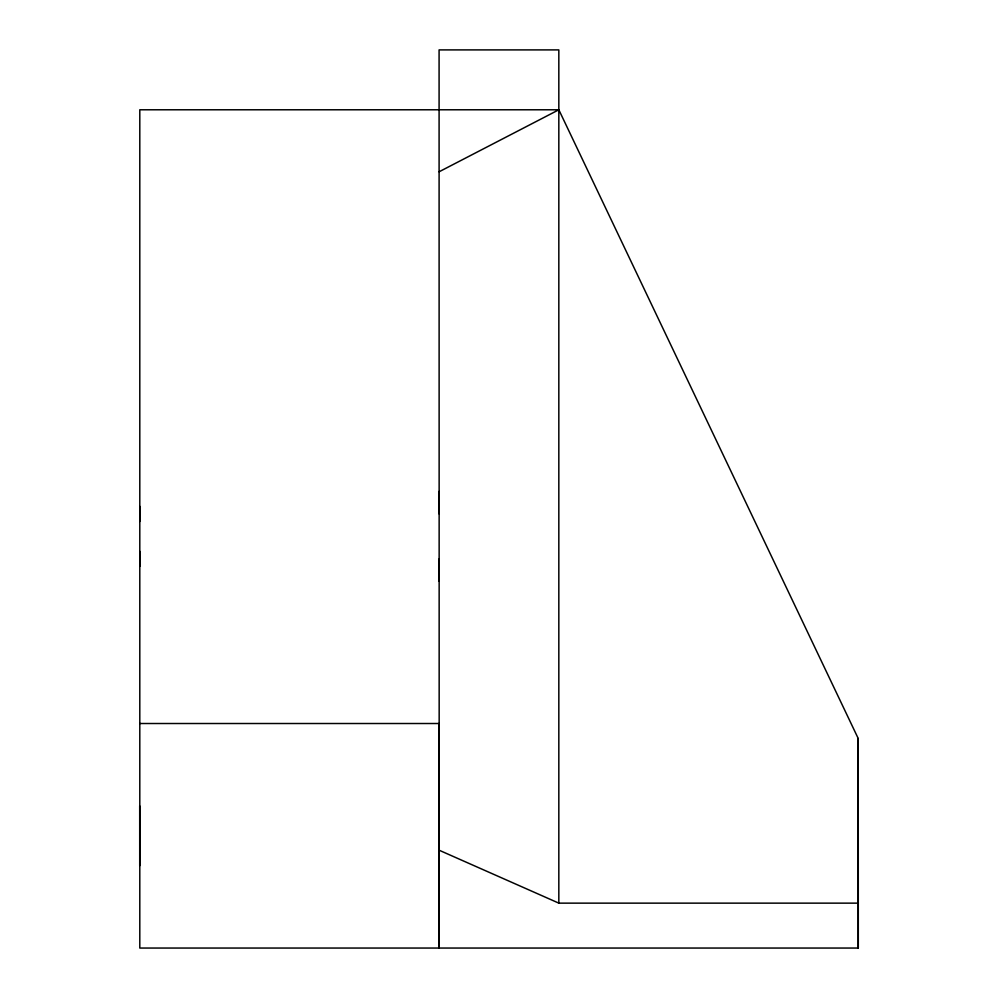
<?xml version="1.0" encoding="UTF-8"?>
<svg xmlns="http://www.w3.org/2000/svg" width="998" height="998" viewBox="0 0 998 998"><rect width="100%" height="100%" fill="white"/><g stroke="black" fill="none" stroke-linecap="round" stroke-linejoin="round"><path stroke-width="1.5" d="M858.23 903.14L558.83 903.14L558.83 109.78L139.795 109.78L139.795 948.05L858.305 948.05L858.218 738.483L558.83 109.78L558.83 49.9L439.083 49.9L439.195 948.1M139.795 566.353L139.795 551.383M139.782 521.443L139.782 506.473L139.782 507.495M139.72 865.728L139.695 805.86M139.795 566.353L139.795 565.33M439.17 948.05L439.17 723.513L139.795 723.513M439.17 579.776L439.17 581.31L439.17 558.855M439.17 513.945L439.17 491.49L439.17 493.024M439.17 874.672L439.157 880.685L439.157 879.163M439.145 792.412L439.145 790.878M439.108 171.781L558.83 109.78M439.12 850.209L558.83 903.14M858.218 738.483L858.243 948.05"/></g></svg>
